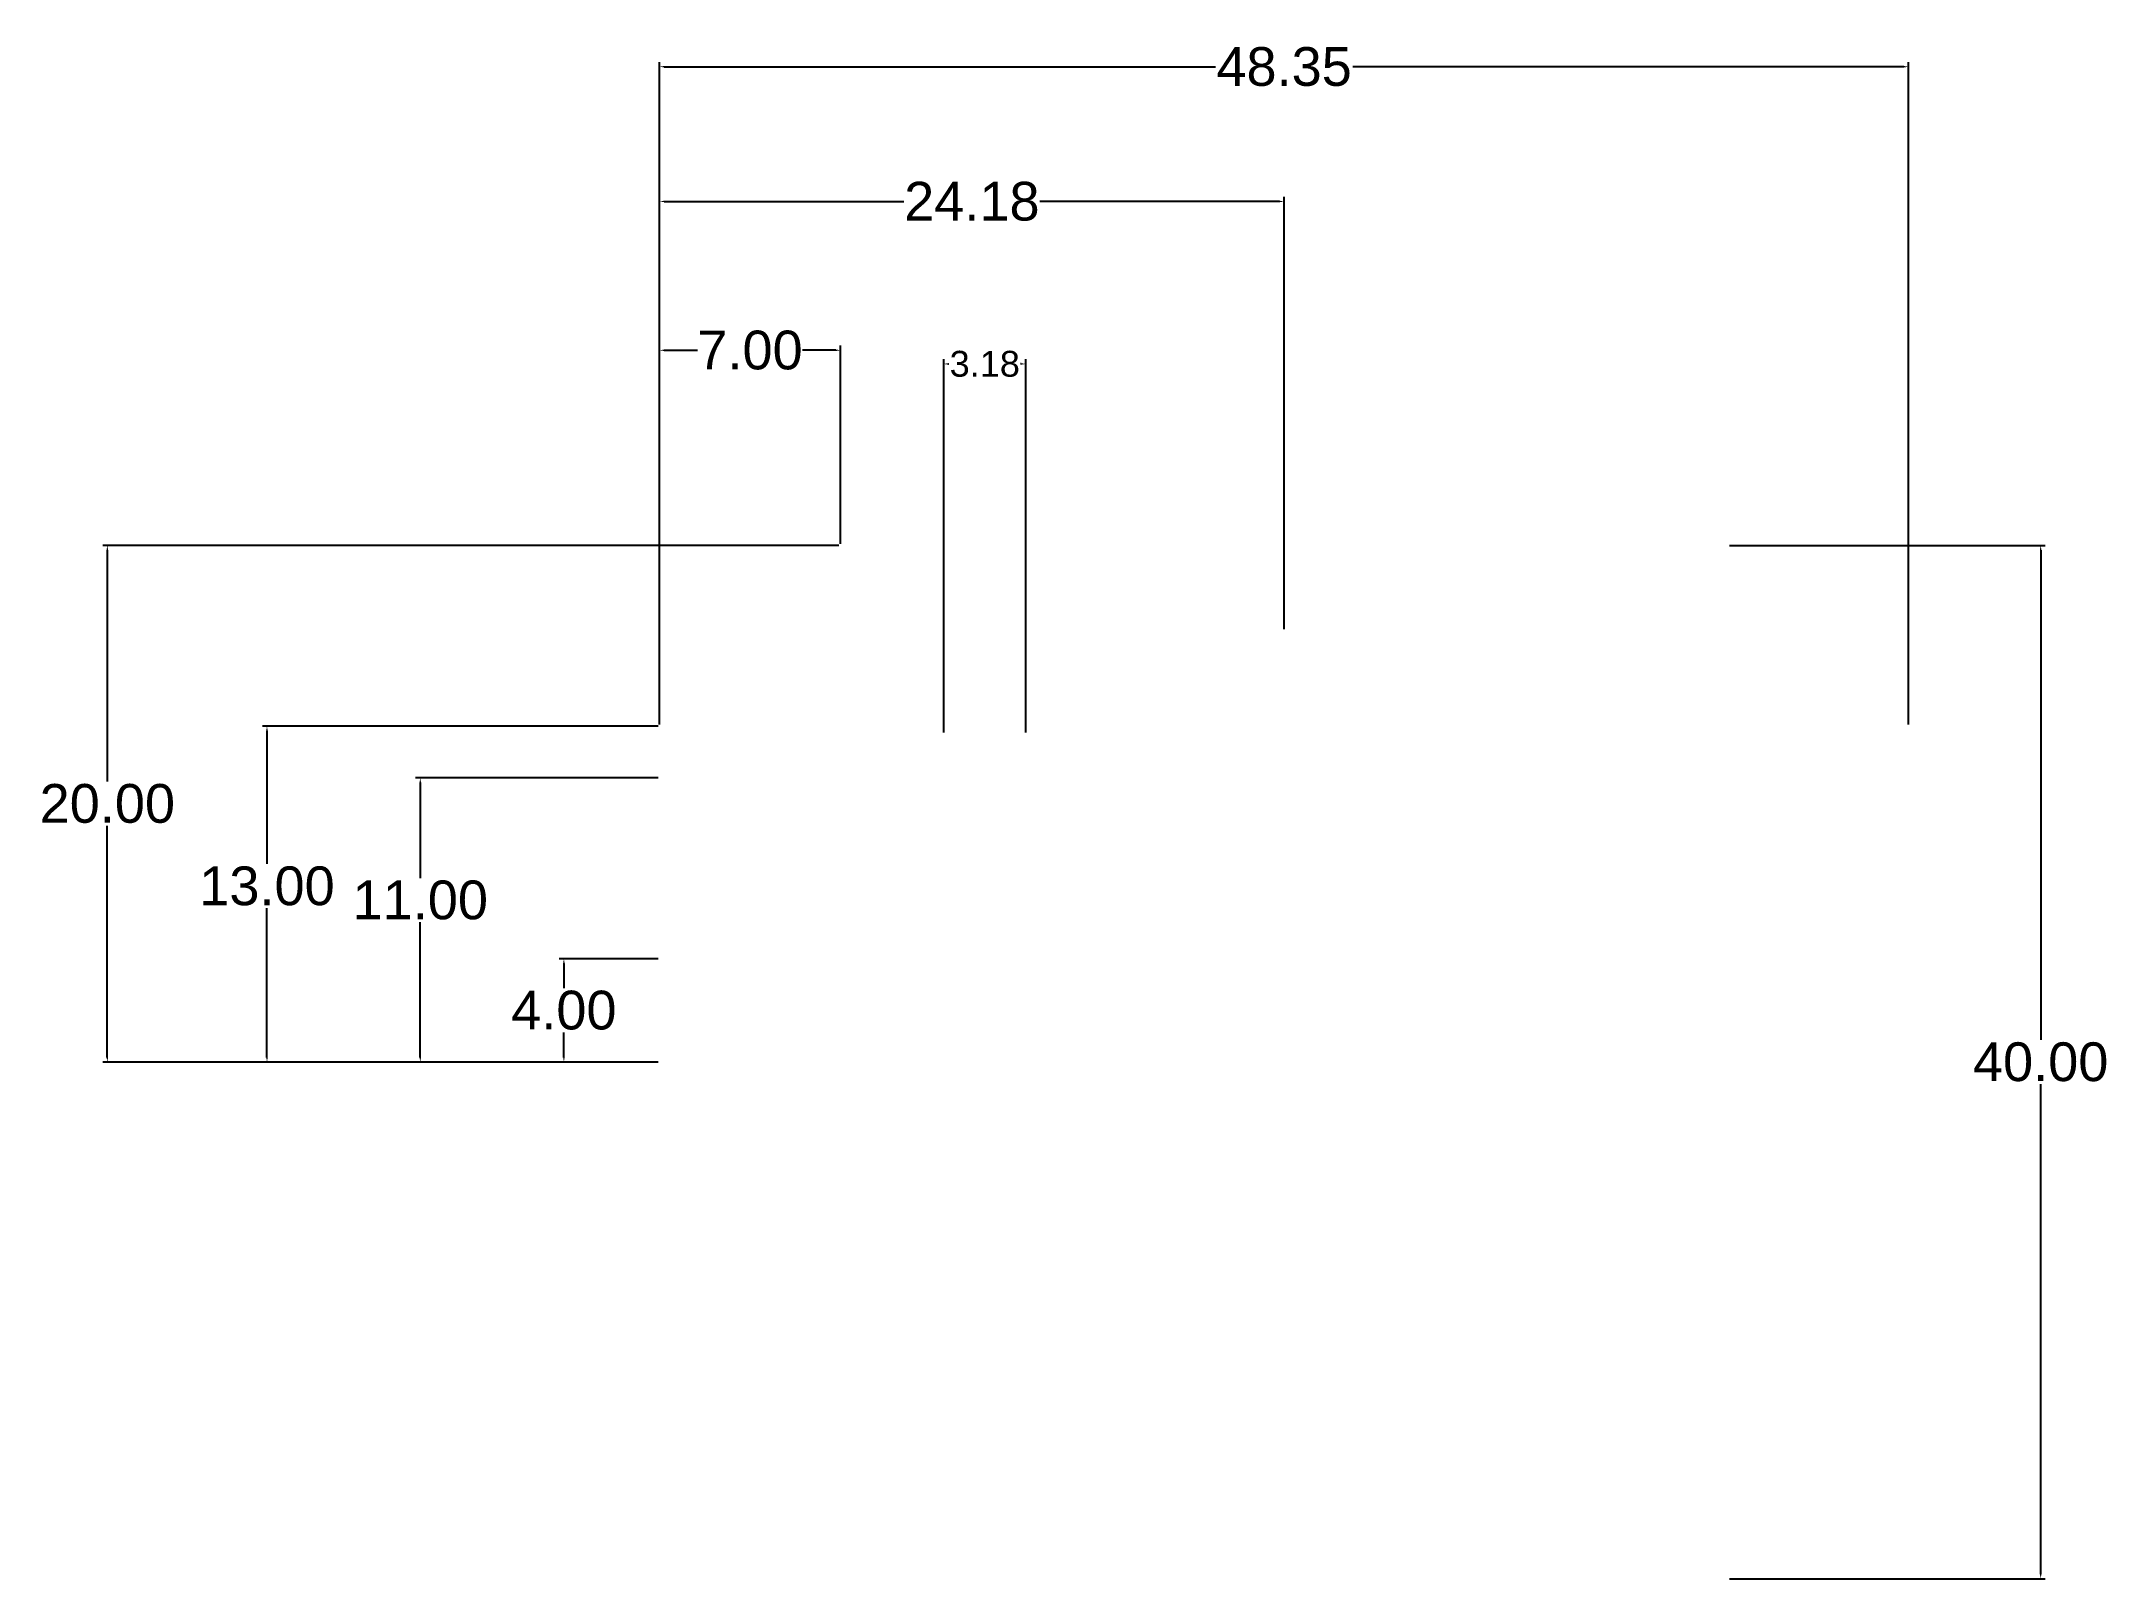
# Model space of a CAD drawing. Header units: millimetres. Extents: x -23.9 to 56, y -20 to 39.5.
import ezdxf

# ---------------------------------------------------------------- set-up
doc = ezdxf.new("R2010")
doc.units = ezdxf.units.MM
doc.layers.add('Dim', color=7, linetype='Continuous')
doc.styles.get("Standard").update_dxf_attribs({"font": 'Arial.ttf'})
doc.dimstyles.new('Copy of Standard', dxfattribs={"dimtxt": 1.5, "dimasz": 0.18, "dimexe": 0.18, "dimexo": 0.0625, "dimgap": 0.09, "dimtad": 0, "dimtih": 1, "dimtoh": 1, "dimzin": 0, "dimdsep": 46, "dimtxsty": 'Standard', "dimcen": 0.09, "dimadec": 0, "dimazin": 0, "dimtfac": 1, "dimtofl": 0, "dimtmove": 0, "dimatfit": 3, "dimfxl": 1, "dimtolj": 1, "dimtzin": 0, "dimarcsym": 0})

# ---------------------------------------------------------------- blocks, each defined once
blk = doc.blocks.new('*D24')
at = {"layer": 'Defpoints', "color": 0, "transparency": 16777216}
for p in [(41.35, 20), (53.464, 20), (41.35, -20)]:
    blk.add_point(p, dxfattribs=at)
at = {"layer": 'Dim', "color": 0, "lineweight": -2, "transparency": 16777216}
for p, q in [((41.413, 20), (53.644, 20)), ((53.464, 19.82), (53.464, 0.856)), ((53.464, -19.82), (53.464, -0.856)), ((41.413, -20), (53.644, -20))]:
    blk.add_line(p, q, dxfattribs=at)
at = {"layer": 'Dim', "color": 0, "transparency": 16777216}
for points in [[(53.434, 19.82), (53.494, 19.82), (53.464, 20)], [(53.434, -19.82), (53.494, -19.82), (53.464, -20)]]:
    blk.add_solid(points, dxfattribs=at)
at = {"layer": 'Dim', "color": 0, "transparency": 16777216, "insert": (53.464, 0), "char_height": 1.5, "attachment_point": 5}
blk.add_mtext('\\A1;40.00', dxfattribs=at)
blk = doc.blocks.new('*D26')
at = {"layer": 'Defpoints', "color": 0, "transparency": 16777216}
for p in [(-3.706, 4), (0, 4), (0, 0)]:
    blk.add_point(p, dxfattribs=at)
at = {"layer": 'Dim', "color": 0, "lineweight": -2, "transparency": 16777216}
for p, q in [((-0.062, 4), (-3.886, 4)), ((-3.706, 3.82), (-3.706, 2.856)), ((-3.706, 0.18), (-3.706, 1.144)), ((-0.062, 0), (-3.886, 0))]:
    blk.add_line(p, q, dxfattribs=at)
at = {"layer": 'Dim', "color": 0, "transparency": 16777216}
for points in [[(-3.736, 3.82), (-3.676, 3.82), (-3.706, 4)], [(-3.736, 0.18), (-3.676, 0.18), (-3.706, 0)]]:
    blk.add_solid(points, dxfattribs=at)
at = {"layer": 'Dim', "color": 0, "transparency": 16777216, "insert": (-3.706, 2), "char_height": 1.5, "attachment_point": 5}
blk.add_mtext('\\A1;4.00', dxfattribs=at)
blk = doc.blocks.new('*D27')
at = {"layer": 'Defpoints', "color": 0, "transparency": 16777216}
for p in [(-9.265, 11), (0, 11), (0, 0, -13)]:
    blk.add_point(p, dxfattribs=at)
at = {"layer": 'Dim', "color": 0, "lineweight": -2, "transparency": 16777216}
for p, q in [((-0.062, 11), (-9.445, 11)), ((-9.265, 10.82), (-9.265, 7.122)), ((-9.265, 0.18), (-9.265, 5.41)), ((-0.062, 0), (-9.445, 0))]:
    blk.add_line(p, q, dxfattribs=at)
at = {"layer": 'Dim', "color": 0, "transparency": 16777216}
for points in [[(-9.295, 10.82), (-9.235, 10.82), (-9.265, 11)], [(-9.295, 0.18), (-9.235, 0.18), (-9.265, 0)]]:
    blk.add_solid(points, dxfattribs=at)
at = {"layer": 'Dim', "color": 0, "transparency": 16777216, "insert": (-9.265, 6.266), "char_height": 1.5, "attachment_point": 5}
blk.add_mtext('\\A1;11.00', dxfattribs=at)
blk = doc.blocks.new('*D28')
at = {"layer": 'Defpoints', "color": 0, "transparency": 16777216}
for p in [(-15.199, 13), (0, 13), (0, 0, -13)]:
    blk.add_point(p, dxfattribs=at)
at = {"layer": 'Dim', "color": 0, "lineweight": -2, "transparency": 16777216}
for p, q in [((-0.062, 13), (-15.379, 13)), ((-15.199, 12.82), (-15.199, 7.667)), ((-15.199, 0.18), (-15.199, 5.954)), ((-0.062, 0), (-15.379, 0))]:
    blk.add_line(p, q, dxfattribs=at)
at = {"layer": 'Dim', "color": 0, "transparency": 16777216}
for points in [[(-15.229, 12.82), (-15.169, 12.82), (-15.199, 13)], [(-15.229, 0.18), (-15.169, 0.18), (-15.199, 0)]]:
    blk.add_solid(points, dxfattribs=at)
at = {"layer": 'Dim', "color": 0, "transparency": 16777216, "insert": (-15.199, 6.81), "char_height": 1.5, "attachment_point": 5}
blk.add_mtext('\\A1;13.00', dxfattribs=at)
blk = doc.blocks.new('*D29')
at = {"layer": 'Defpoints', "color": 0, "transparency": 16777216}
for p in [(-21.38, 20), (7, 20), (-0.062, 0)]:
    blk.add_point(p, dxfattribs=at)
at = {"layer": 'Dim', "color": 0, "lineweight": -2, "transparency": 16777216}
for p, q in [((6.938, 20), (-21.56, 20)), ((-21.38, 19.82), (-21.38, 10.856)), ((-21.38, 0.18), (-21.38, 9.144)), ((-0.125, 0), (-21.56, 0))]:
    blk.add_line(p, q, dxfattribs=at)
at = {"layer": 'Dim', "color": 0, "transparency": 16777216}
for points in [[(-21.41, 19.82), (-21.35, 19.82), (-21.38, 20)], [(-21.41, 0.18), (-21.35, 0.18), (-21.38, 0)]]:
    blk.add_solid(points, dxfattribs=at)
at = {"layer": 'Dim', "color": 0, "transparency": 16777216, "insert": (-21.38, 10), "char_height": 1.5, "attachment_point": 5}
blk.add_mtext('\\A1;20.00', dxfattribs=at)
blk = doc.blocks.new('*D30')
at = {"layer": 'Defpoints', "color": 0, "transparency": 16777216}
for p in [(48.35, 38.527), (0, 13), (48.35, 13)]:
    blk.add_point(p, dxfattribs=at)
at = {"layer": 'Dim', "color": 0, "lineweight": -2, "transparency": 16777216}
for p, q in [((0, 13.062), (0, 38.707)), ((0.18, 38.527), (21.518, 38.527)), ((48.17, 38.527), (26.832, 38.527)), ((48.35, 13.062), (48.35, 38.707))]:
    blk.add_line(p, q, dxfattribs=at)
at = {"layer": 'Dim', "color": 0, "transparency": 16777216}
for points in [[(0.18, 38.557), (0.18, 38.497), (0, 38.527)], [(48.17, 38.557), (48.17, 38.497), (48.35, 38.527)]]:
    blk.add_solid(points, dxfattribs=at)
at = {"layer": 'Dim', "color": 0, "transparency": 16777216, "insert": (24.175, 38.527), "char_height": 1.5, "attachment_point": 5}
blk.add_mtext('\\A1;48.35', dxfattribs=at)
blk = doc.blocks.new('*D31')
at = {"layer": 'Defpoints', "color": 0, "transparency": 16777216}
for p in [(7, 27.552), (7, 20), (0, 13)]:
    blk.add_point(p, dxfattribs=at)
at = {"layer": 'Dim', "color": 0, "lineweight": -2, "transparency": 16777216}
for p, q in [((0, 13.062), (0, 27.732)), ((0.18, 27.552), (1.471, 27.552)), ((6.82, 27.552), (5.529, 27.552)), ((7, 20.062), (7, 27.732))]:
    blk.add_line(p, q, dxfattribs=at)
at = {"layer": 'Dim', "color": 0, "transparency": 16777216}
for points in [[(0.18, 27.582), (0.18, 27.522), (0, 27.552)], [(6.82, 27.582), (6.82, 27.522), (7, 27.552)]]:
    blk.add_solid(points, dxfattribs=at)
at = {"layer": 'Dim', "color": 0, "transparency": 16777216, "insert": (3.5, 27.552), "char_height": 1.5, "attachment_point": 5}
blk.add_mtext('\\A1;7.00', dxfattribs=at)
blk = doc.blocks.new('*D33')
at = {"layer": 'Defpoints', "color": 0, "transparency": 16777216}
for p in [(14.175, 27.022), (11, 12.7), (14.175, 12.7)]:
    blk.add_point(p, dxfattribs=at)
at = {"layer": 'Dim', "color": 0, "lineweight": -2, "transparency": 16777216}
for p, q in [((11, 12.762), (11, 27.202)), ((14.175, 12.762), (14.175, 27.202)), ((11.18, 27.022), (11.198, 27.022)), ((13.995, 27.022), (13.977, 27.022))]:
    blk.add_line(p, q, dxfattribs=at)
at = {"layer": 'Dim', "color": 0, "transparency": 16777216}
for points in [[(11.18, 27.052), (11.18, 26.992), (11, 27.022)], [(13.995, 27.052), (13.995, 26.992), (14.175, 27.022)]]:
    blk.add_solid(points, dxfattribs=at)
at = {"layer": 'Dim', "color": 0, "transparency": 16777216, "insert": (12.588, 27.022), "char_height": 1.5, "attachment_point": 5}
blk.add_mtext('\\A1;{\\H0.66667x;3.18}', dxfattribs=at)
blk = doc.blocks.new('*D34')
at = {"layer": 'Defpoints', "color": 0, "transparency": 16777216}
for p in [(24.175, 33.312), (24.175, 16.7), (0, 13)]:
    blk.add_point(p, dxfattribs=at)
at = {"layer": 'Dim', "color": 0, "lineweight": -2, "transparency": 16777216}
for p, q in [((0, 13.062), (0, 33.492)), ((0.18, 33.312), (9.452, 33.312)), ((23.995, 33.312), (14.723, 33.312)), ((24.175, 16.762), (24.175, 33.492))]:
    blk.add_line(p, q, dxfattribs=at)
at = {"layer": 'Dim', "color": 0, "transparency": 16777216}
for points in [[(0.18, 33.342), (0.18, 33.282), (0, 33.312)], [(23.995, 33.342), (23.995, 33.282), (24.175, 33.312)]]:
    blk.add_solid(points, dxfattribs=at)
at = {"layer": 'Dim', "color": 0, "transparency": 16777216, "insert": (12.088, 33.312), "char_height": 1.5, "attachment_point": 5}
blk.add_mtext('\\A1;24.18', dxfattribs=at)

msp = doc.modelspace()

# ---------------------------------------------------------------- dimensions: what is measured, and where the dimension line sits
at = {"layer": 'Dim'}
for base, p2, picture, middle in [((48.35, 38.527), (48.35, 13), '*D30', (24.175, 38.527)), ((24.175, 33.312321979), (24.175, 16.7), '*D34', (12.0875, 33.312321979)), ((7, 27.552), (7, 20), '*D31', (3.5, 27.552))]:
    dim = msp.add_linear_dim(base=base, p1=(0, 13), p2=p2, dimstyle='Copy of Standard', dxfattribs=at)
    dim.commit()
    dim.dimension.update_dxf_attribs({"geometry": picture, "text_midpoint": middle})
dim = msp.add_linear_dim(base=(14.175, 27.022017373), p1=(11, 12.7), p2=(14.175, 12.7), text='{\\H0.66667x;<>}', dimstyle='Copy of Standard', dxfattribs=at)
dim.commit()
dim.dimension.update_dxf_attribs({"geometry": '*D33', "text_midpoint": (12.5875, 27.022017373), "dimtype": 160})
for base, p1, p2, picture, middle in [((-21.38, 20), (-0.062, 0), (7, 20), '*D29', (-21.38, 10)), ((53.464, 20), (41.35, -20), (41.35, 20), '*D24', (53.464, 0))]:
    dim = msp.add_linear_dim(base=base, p1=p1, p2=p2, angle=90, dimstyle='Copy of Standard', dxfattribs=at)
    dim.commit()
    dim.dimension.update_dxf_attribs({"geometry": picture, "text_midpoint": middle})
for base, p1, p2, picture, middle in [((-15.199, 13), (0, 0, -13), (0, 13), '*D28', (-15.199, 6.81)), ((-9.265, 11), (0, 0, -13), (0, 11), '*D27', (-9.265, 6.266)), ((-3.706, 4), (0, 0), (0, 4), '*D26', (-3.706, 2))]:
    dim = msp.add_linear_dim(base=base, p1=p1, p2=p2, angle=90, dimstyle='Copy of Standard', dxfattribs=at)
    dim.commit()
    dim.dimension.update_dxf_attribs({"geometry": picture, "text_midpoint": middle, "dimtype": 160})

doc.saveas('drawing.dxf')
